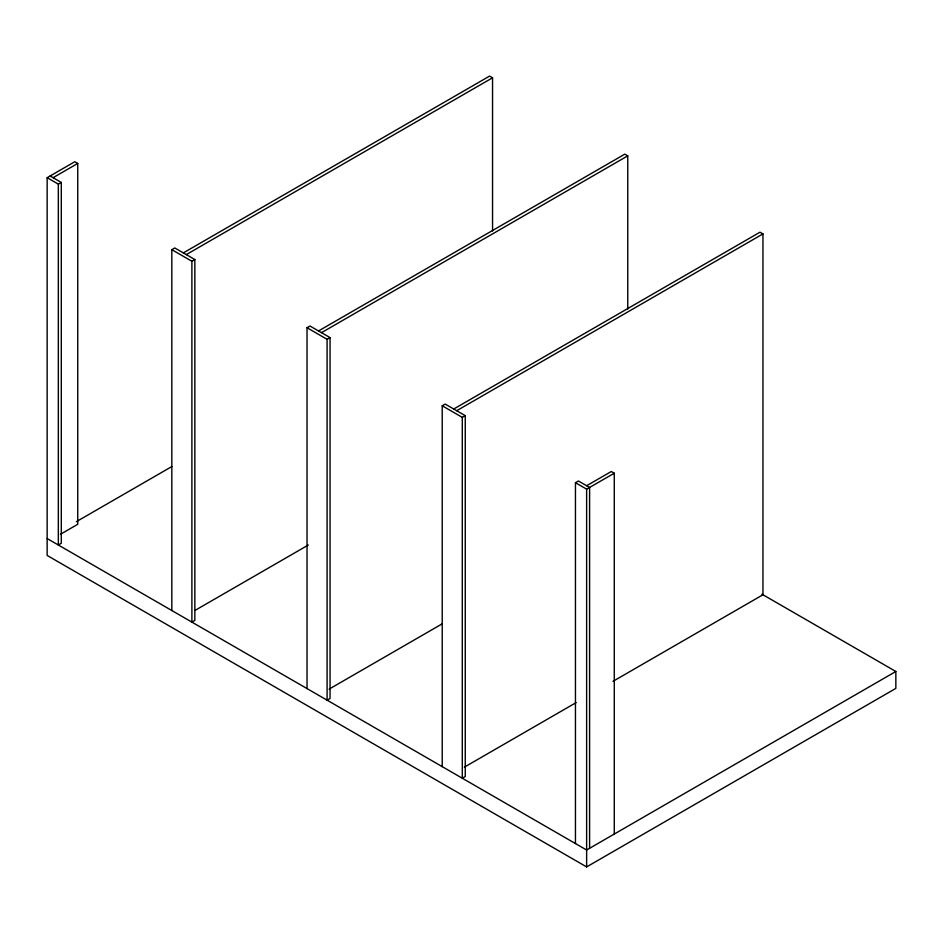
<?xml version="1.0" encoding="UTF-8"?>
<svg xmlns="http://www.w3.org/2000/svg" width="943" height="943" viewBox="0 0 943 943"><rect width="100%" height="100%" fill="white"/><g stroke="black" fill="none" stroke-linecap="round" stroke-linejoin="round"><path stroke-width="1.41" d="M761.932 594.173L895.85 671.487L895.85 688.39L586.629 866.912L47.15 555.451L47.15 177.697L74.78 161.736L77.739 163.445L77.739 524.296L60.47 534.268M53.067 177.697L77.739 163.445M58.336 184.144L61.295 182.435L61.295 543.298L58.336 545.007L58.336 184.144L47.15 177.697M171.826 249.671L174.785 247.962L194.847 259.549L194.847 620.4L191.889 622.109L191.889 261.258L171.826 249.671L171.826 610.522M183.331 252.901L489.594 76.088L492.552 77.797L492.552 230.976M186.301 254.61L492.552 77.797M191.889 261.258L194.847 259.549M307.029 327.728L309.988 326.019L330.05 337.606L330.05 698.457L327.091 700.166L327.091 339.315L307.029 327.728L307.029 688.579M318.534 330.958L624.796 154.145L627.755 155.854L627.755 309.033M321.492 332.667L627.755 155.854M327.091 339.315L330.05 337.606M76.418 521.644L171.85 466.549M442.22 405.785L445.179 404.075L465.253 415.663L465.253 776.513L462.294 778.223L462.294 417.372L442.22 405.785L442.22 766.635M453.736 409.014L759.987 232.202L762.958 233.911L762.958 594.762L612.997 681.329M456.695 410.724L762.958 233.911M462.294 417.372L465.253 415.663M195.189 610.321L308.29 545.03M575.454 843.561L575.454 482.698L578.413 480.989L589.599 487.448L589.599 848.299M586.629 485.739L611.3 471.5L614.27 473.209L614.27 834.06M575.454 482.698L586.629 489.158L614.27 473.209M329.119 689.121L442.22 623.818M464.321 767.178L576.149 702.606M895.85 671.487L586.629 850.008L47.15 538.547M50.109 175.987L61.295 182.435M586.629 489.158L586.629 866.912"/></g></svg>
